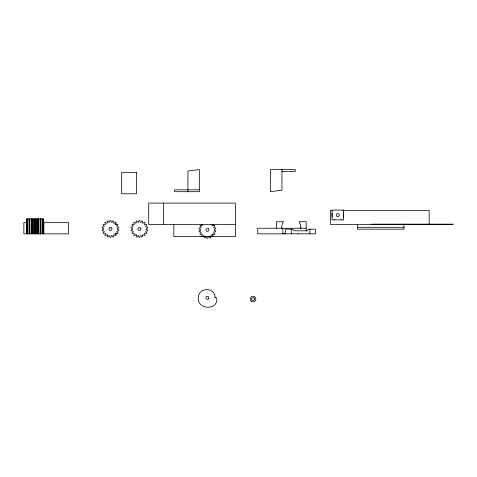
<?xml version="1.0" encoding="UTF-8"?>
<svg xmlns="http://www.w3.org/2000/svg" width="477" height="477" viewBox="0 0 477 477"><rect width="100%" height="100%" fill="white"/><g stroke="black" fill="none" stroke-linecap="round" stroke-linejoin="round"><path stroke-width="0.72" d="M300.808 227.314L300.772 228.191M212.897 224.208L212.39 225.251L212.831 225.77L214.501 225.293L214.924 226.026L213.672 227.237L213.905 227.875L215.64 228L215.789 228.829L214.197 229.538L214.197 230.218L215.789 230.928L215.64 231.762L213.905 231.882L213.672 232.526L214.924 233.736L214.501 234.463L212.831 233.986L212.39 234.511L213.153 236.073L212.503 236.616L211.096 235.596L210.506 235.936L210.685 237.665L209.892 237.957L208.92 236.514L208.246 236.634L207.823 238.321L206.982 238.321L206.559 236.634L205.885 236.514L204.913 237.957L204.12 237.665L204.299 235.936L203.709 235.596L202.302 236.616L201.652 236.073L202.415 234.511L201.98 233.986L200.304 234.463L199.881 233.736L201.133 232.526L200.9 231.882L199.165 231.762L199.016 230.928L200.608 230.218L200.608 229.538L199.016 228.829L199.165 228L200.9 227.875L201.133 227.237L199.881 226.026L200.304 225.293L201.98 225.77L202.415 225.251L201.908 224.208M281.943 171.41L295.305 171.41L295.305 169.55L270.531 169.55L270.531 191.694L281.943 190.174L281.943 169.55M199.338 189.828L174.558 189.828L174.558 191.694L199.338 191.694L199.338 169.55L187.92 171.07L187.92 191.694M331.879 210.548L330.394 210.548L330.394 224.524L453.15 224.524L453.15 224.148L371.625 224.148L371.625 224.524M342.88 210.548L429.157 210.548L429.157 224.524M26.801 222.658L23.85 222.658L23.85 233.837L68.575 233.837L68.575 222.658L43.419 222.658M114.868 224.059L116.322 224.059M235.358 224.524L148.705 224.524L148.705 203.095L235.358 203.095L235.358 236.634L173.861 236.634L173.861 224.524M211.77 224.989L213.225 224.989L213.225 224.524M357.416 227.314L404.001 227.314M109.513 227.827L111.487 227.827M306.168 228.25L257.717 228.25L257.717 233.837L315.488 233.837L315.488 229.181L308.321 229.181A9.552 9.552 0 0 1 306.83 230.808L294.327 230.808A9.552 9.552 0 0 1 292.836 229.181L285.669 229.181L285.669 233.837M208.389 228.763L206.416 228.763A1.491 1.491 0 0 0 206.314 230.898A1.491 1.491 0 0 0 208.491 230.898A1.491 1.491 0 0 0 208.342 228.721M114.868 233.837L116.322 233.837M211.77 234.773L213.225 234.773M404.001 224.214L404.001 229.181L357.416 229.181L357.416 224.214M309.895 229.181L309.895 233.837M306.168 231.047L306.168 221.727L299.001 221.727A9.552 9.552 0 0 1 300.719 228.644M291.262 229.181L291.262 233.837M282.873 228.25L282.873 233.837M276.35 228.25L276.35 221.727L283.517 221.727A9.552 9.552 0 0 0 281.812 228.721M201.58 224.524L201.58 224.989M163.611 203.095L163.611 224.524M43.884 222.658L43.884 233.837M43.419 233.837L43.419 218.931L26.646 218.931L26.646 233.837M43.27 218.931L43.27 233.837M42.554 218.931L42.554 233.837M42.131 218.931L42.131 233.837M40.778 218.931L40.778 233.837M40.456 218.931L40.456 233.837M40.134 218.931L40.134 233.837M38.726 218.931L38.726 233.837M38.315 218.931L38.315 233.837M38.136 218.931L38.136 233.837M37.522 218.931L37.522 233.837M36.55 218.931L36.55 233.837M35.876 218.931L35.876 233.837M35.453 218.931L35.453 233.837M34.606 218.931L34.606 233.837M34.189 218.931L34.189 233.837M33.515 218.931L33.515 233.837M32.543 218.931L32.543 233.837M31.929 218.931L31.929 233.837M31.75 218.931L31.75 233.837M31.339 218.931L31.339 233.837M29.926 218.931L29.926 233.837M29.282 218.931L29.282 233.837M27.934 218.931L27.934 233.837M27.511 218.931L27.511 233.837M26.79 218.931L26.79 233.837M111.439 227.791A1.491 1.491 0 0 1 111.594 229.968A1.491 1.491 0 0 1 109.412 229.968A1.491 1.491 0 0 1 109.561 227.791M343.172 212.617A5.825 5.825 0 0 1 343.172 217.327M341.317 219.647A5.825 5.825 0 0 1 341.007 219.861M334.687 219.861A5.825 5.825 0 0 1 334.377 219.647M332.272 216.653A5.825 5.825 0 0 1 332.272 213.291M298.53 233.509A9.552 9.552 0 0 1 298.238 233.837M284.286 233.837A9.552 9.552 0 0 1 283.982 233.503M214.942 297.249L214.93 297.731L216.719 297.731C218.734 311.457 195.701 309.662 198.468 296.563C199.434 287.005 215.157 287.428 214.942 297.249M107.397 235.006L107.218 236.735L108.011 237.021L108.989 235.584L109.656 235.698L110.08 237.391L110.926 237.391L111.344 235.698L112.017 235.584L112.989 237.021L113.788 236.735L113.604 235.006L114.194 234.66L115.607 235.686L116.251 235.143L115.488 233.575L115.929 233.056L117.598 233.533L118.022 232.8L116.77 231.595L117.008 230.951L118.743 230.826L118.886 229.997L117.3 229.288L117.3 228.608L118.886 227.899L118.743 227.064L117.008 226.945L116.77 226.301L118.022 225.09L117.598 224.363L115.929 224.84L115.488 224.315L116.251 222.753L115.607 222.21L114.194 223.23L113.604 222.89L113.788 221.161L112.989 220.869L112.017 222.312L111.344 222.193L110.926 220.505L110.08 220.505L109.656 222.193L108.989 222.312L108.011 220.869L107.218 221.161L107.397 222.89L106.806 223.23L105.399 222.21L104.755 222.753L105.512 224.315L105.077 224.84L103.402 224.363L102.978 225.09L104.23 226.301L103.998 226.945L102.263 227.064L102.114 227.899L103.706 228.608L103.706 229.288L102.114 229.997L102.263 230.826L103.998 230.951L104.23 231.595L102.978 232.8L103.402 233.533L105.077 233.056L105.512 233.575L104.755 235.143L105.399 235.686L106.806 234.66L107.397 235.006M136.285 235.006L136.1 236.735L136.893 237.021L137.871 235.584L138.545 235.698L138.962 237.391L139.809 237.391L140.232 235.698L140.9 235.584L141.878 237.021L142.671 236.735L142.486 235.006L143.082 234.66L144.489 235.686L145.133 235.143L144.37 233.575L144.811 233.056L146.487 233.533L146.904 232.8L145.658 231.595L145.89 230.951L147.626 230.826L147.775 229.997L146.183 229.288L146.183 228.608L147.775 227.899L147.626 227.064L145.89 226.945L145.658 226.301L146.904 225.09L146.487 224.363L144.811 224.84L144.37 224.315L145.133 222.753L144.489 222.21L143.082 223.23L142.486 222.89L142.671 221.161L141.878 220.869L140.9 222.312L140.232 222.193L139.809 220.505L138.962 220.505L138.545 222.193L137.871 222.312L136.893 220.869L136.1 221.161L136.285 222.89L135.695 223.23L134.281 222.21L133.638 222.753L134.401 224.315L133.959 224.84L132.29 224.363L131.867 225.09L133.119 226.301L132.88 226.945L131.145 227.064L131.002 227.899L132.588 228.608L132.588 229.288L131.002 229.997L131.145 230.826L132.88 230.951L133.119 231.595L131.867 232.8L132.29 233.533L133.959 233.056L134.401 233.575L133.638 235.143L134.281 235.686L135.695 234.66L136.285 235.006M136.589 172.346L121.683 172.346L121.683 193.775L136.589 193.775L136.589 172.346M343.673 210.083L332.022 210.083L332.022 219.861L343.673 219.861L343.673 210.083M140.369 227.827L138.402 227.827A1.491 1.491 0 0 0 138.312 229.98A1.491 1.491 0 0 0 140.465 229.98A1.491 1.491 0 0 0 140.369 227.827M254.044 297.94L252.071 297.94A1.491 1.491 0 0 0 251.981 300.093A1.491 1.491 0 0 0 254.134 300.093A1.491 1.491 0 0 0 254.044 297.94M208.527 298.793L208.527 296.819A1.491 1.491 0 0 0 206.374 296.73A1.491 1.491 0 0 0 206.374 298.882A1.491 1.491 0 0 0 208.527 298.793M251.659 301.482A2.796 2.796 0 0 0 255.851 299.061A2.796 2.796 0 0 0 251.659 296.64A2.796 2.796 0 0 0 251.659 301.482M337.102 216.26A1.491 1.491 0 0 0 339.338 214.972A1.491 1.491 0 0 0 337.102 213.678A1.491 1.491 0 0 0 337.102 216.26"/></g></svg>
